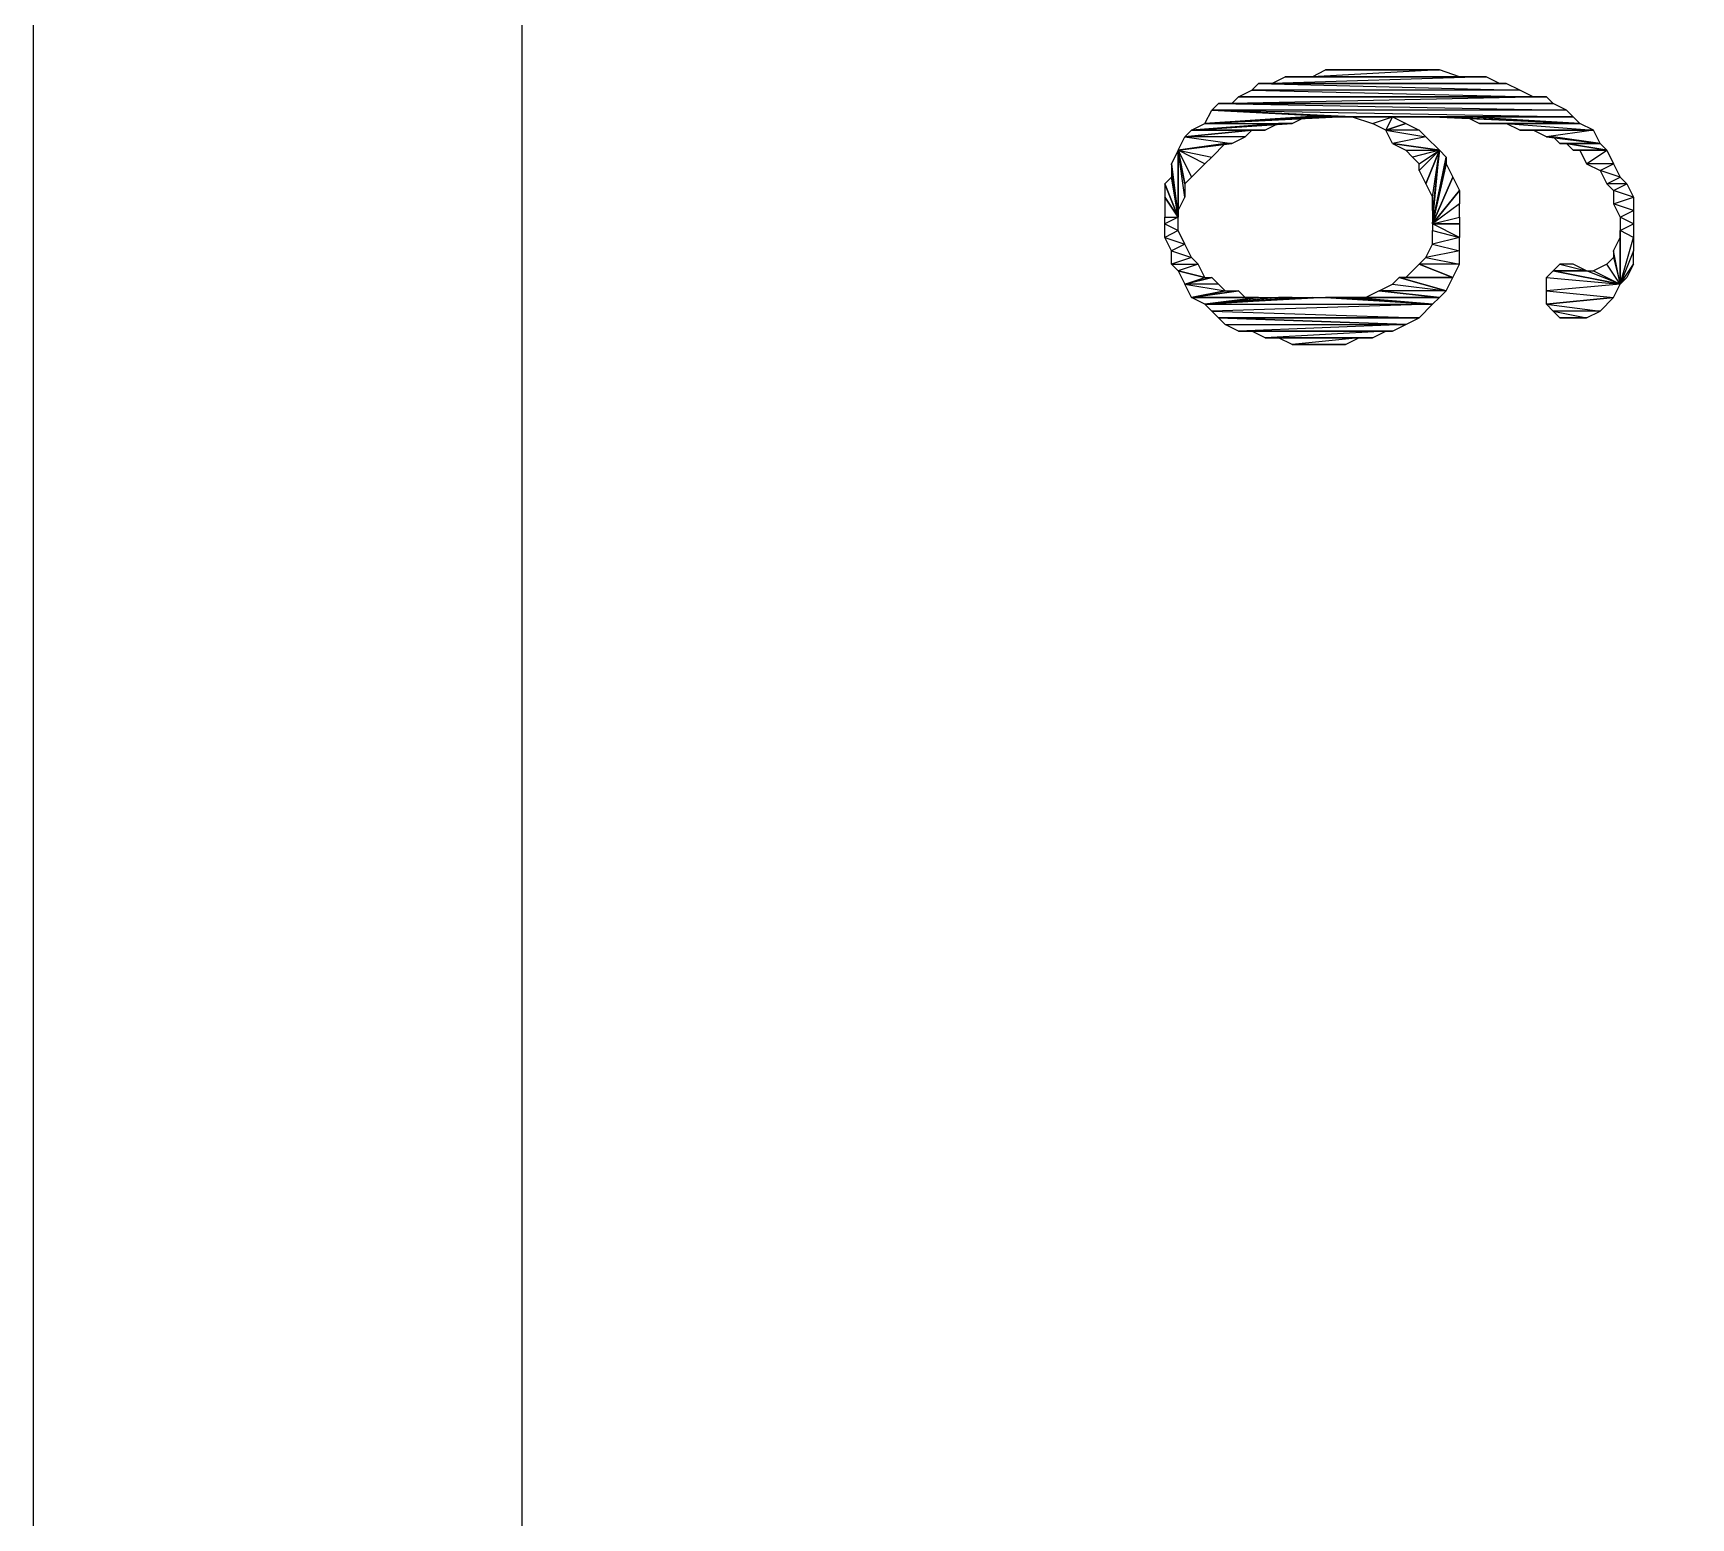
# Model space of a CAD drawing. Extents: x 0 to 7.8, y 0 to 11.
# Drawn here: x 0.113 to 0.731, y 0.554 to 1.109 of the extents above; entities that cross this region are included whole.
import ezdxf

# ---------------------------------------------------------------- set-up
doc = ezdxf.new("R2010")
doc.units = 0
doc.header["$MEASUREMENT"] = 0
doc.linetypes.add('AUSGEZOGEN', pattern=[0])
doc.layers.get('0').update_dxf_attribs({"linetype": 'AUSGEZOGEN'})

msp = doc.modelspace()

# ---------------------------------------------------------------- linework, layer by layer
for points in [[(7.775, 10.965), (0.1125, 10.965), (0.1125, 10.965), (0.1125, 0.125), (0.1125, 0.125), (7.775, 0.125), (7.775, 0.125), (7.775, 10.965)], [(6.8625, 10.7825), (0.295, 10.7825), (0.295, 10.7825), (0.295, 0.3075), (0.295, 0.3075), (7.5925, 0.3075)], [(0.295, 6.8775), (0.295, 0.3075)], [(2.3375, 0.3075), (2.3375, 6.8775), (2.3375, 6.8775), (0.295, 6.8775), (0.295, 6.8775), (0.295, 0.3075), (0.295, 0.3075), (2.3375, 0.3075)], [(0.57, 1.09), (0.6675, 1.0875), (0.6675, 1.0875), (0.5675, 1.0875), (0.57, 1.09)], [(0.66, 1.09), (0.6625, 1.09), (0.6625, 1.09), (0.57, 1.09), (0.66, 1.09)], [(0.6625, 1.09), (0.57, 1.09), (0.57, 1.09), (0.6675, 1.0875), (0.6625, 1.09)], [(0.575, 1.09), (0.66, 1.09), (0.66, 1.09), (0.57, 1.09), (0.575, 1.09), (0.575, 1.09)], [(0.58, 1.0925), (0.655, 1.0925), (0.655, 1.0925), (0.575, 1.09), (0.58, 1.0925)], [(0.655, 1.0925), (0.575, 1.09), (0.575, 1.09), (0.66, 1.09), (0.655, 1.0925)], [(0.585, 1.0925), (0.65, 1.0925), (0.65, 1.0925), (0.58, 1.0925), (0.585, 1.0925)], [(0.65, 1.0925), (0.58, 1.0925), (0.58, 1.0925), (0.655, 1.0925), (0.65, 1.0925)], [(0.59, 1.0925), (0.645, 1.0925), (0.645, 1.0925), (0.585, 1.0925), (0.59, 1.0925)], [(0.645, 1.0925), (0.585, 1.0925), (0.585, 1.0925), (0.65, 1.0925), (0.645, 1.0925)], [(0.595, 1.095), (0.6375, 1.095), (0.6375, 1.095), (0.59, 1.0925), (0.595, 1.095)], [(0.6375, 1.095), (0.59, 1.0925), (0.59, 1.0925), (0.645, 1.0925), (0.6375, 1.095)], [(0.6, 1.095), (0.6325, 1.095), (0.6325, 1.095), (0.595, 1.095), (0.6, 1.095)], [(0.6325, 1.095), (0.595, 1.095), (0.595, 1.095), (0.6375, 1.095), (0.6325, 1.095)], [(0.6075, 1.095), (0.6275, 1.095), (0.6275, 1.095), (0.6, 1.095), (0.6075, 1.095)], [(0.6275, 1.095), (0.6, 1.095), (0.6, 1.095), (0.6325, 1.095), (0.6275, 1.095)], [(0.6125, 1.095), (0.62, 1.095), (0.62, 1.095), (0.6075, 1.095), (0.6125, 1.095)], [(0.62, 1.095), (0.6075, 1.095), (0.6075, 1.095), (0.6275, 1.095), (0.62, 1.095)], [(0.615, 1.095), (0.6125, 1.095), (0.6125, 1.095), (0.62, 1.095), (0.615, 1.095)], [(0.5625, 1.085), (0.6775, 1.085), (0.6775, 1.085), (0.56, 1.0825), (0.5625, 1.085)], [(0.6775, 1.085), (0.56, 1.0825), (0.56, 1.0825), (0.68, 1.0825), (0.6775, 1.085)], [(0.5675, 1.0875), (0.6725, 1.085), (0.6725, 1.085), (0.5625, 1.085), (0.5675, 1.0875)], [(0.6725, 1.085), (0.5625, 1.085), (0.5625, 1.085), (0.6775, 1.085), (0.6725, 1.085)], [(0.6675, 1.0875), (0.5675, 1.0875), (0.5675, 1.0875), (0.6725, 1.085), (0.6675, 1.0875)], [(0.5525, 1.08), (0.6, 1.0775), (0.6, 1.0775), (0.55, 1.075), (0.5525, 1.08), (0.5525, 1.08)], [(0.5875, 1.0775), (0.55, 1.075), (0.55, 1.075), (0.5825, 1.075), (0.5875, 1.0775)], [(0.5925, 1.0775), (0.5875, 1.0775), (0.5875, 1.0775), (0.55, 1.075), (0.5925, 1.0775), (0.5925, 1.0775)], [(0.6, 1.0775), (0.5925, 1.0775), (0.5925, 1.0775), (0.55, 1.075), (0.6, 1.0775), (0.6, 1.0775)], [(0.555, 1.0825), (0.685, 1.08), (0.685, 1.08), (0.5525, 1.08), (0.555, 1.0825)], [(0.6875, 1.0775), (0.605, 1.0775), (0.605, 1.0775), (0.5525, 1.08), (0.6875, 1.0775)], [(0.605, 1.0775), (0.5525, 1.08), (0.5525, 1.08), (0.6, 1.0775), (0.605, 1.0775)], [(0.685, 1.08), (0.5525, 1.08), (0.5525, 1.08), (0.6875, 1.0775), (0.685, 1.08), (0.685, 1.08)], [(0.56, 1.0825), (0.68, 1.0825), (0.68, 1.0825), (0.555, 1.0825), (0.56, 1.0825)], [(0.68, 1.0825), (0.555, 1.0825), (0.555, 1.0825), (0.685, 1.08), (0.68, 1.0825)], [(0.605, 1.0775), (0.6125, 1.075), (0.6125, 1.075), (0.62, 1.0775), (0.605, 1.0775)], [(0.6875, 1.0775), (0.62, 1.0775), (0.62, 1.0775), (0.605, 1.0775), (0.6875, 1.0775)], [(0.62, 1.0775), (0.605, 1.0775), (0.605, 1.0775), (0.605, 1.0775), (0.62, 1.0775), (0.62, 1.0775)], [(0.6125, 1.075), (0.62, 1.0775), (0.62, 1.0775), (0.6175, 1.0725), (0.6125, 1.075), (0.6125, 1.075)], [(0.62, 1.0775), (0.625, 1.075), (0.625, 1.075), (0.6175, 1.0725), (0.62, 1.0775), (0.62, 1.0775)], [(0.6275, 1.0775), (0.6875, 1.0775), (0.6875, 1.0775), (0.62, 1.0775), (0.6275, 1.0775)], [(0.635, 1.0775), (0.6275, 1.0775), (0.6275, 1.0775), (0.6875, 1.0775), (0.635, 1.0775)], [(0.635, 1.0775), (0.64, 1.0775), (0.64, 1.0775), (0.69, 1.075), (0.635, 1.0775), (0.635, 1.0775)], [(0.6875, 1.0775), (0.635, 1.0775), (0.635, 1.0775), (0.69, 1.075), (0.6875, 1.0775), (0.6875, 1.0775)], [(0.69, 1.075), (0.6475, 1.0775), (0.6475, 1.0775), (0.64, 1.0775), (0.69, 1.075), (0.69, 1.075)], [(0.6525, 1.075), (0.69, 1.075), (0.69, 1.075), (0.6475, 1.0775), (0.6525, 1.075)], [(0.5675, 1.0725), (0.565, 1.07), (0.565, 1.07), (0.5425, 1.07), (0.5675, 1.0725), (0.5675, 1.0725)], [(0.545, 1.0725), (0.5675, 1.0725), (0.5675, 1.0725), (0.5425, 1.07), (0.545, 1.0725), (0.545, 1.0725)], [(0.5775, 1.075), (0.5725, 1.0725), (0.5725, 1.0725), (0.545, 1.0725), (0.5775, 1.075), (0.5775, 1.075)], [(0.5825, 1.075), (0.5775, 1.075), (0.5775, 1.075), (0.545, 1.0725), (0.5825, 1.075), (0.5825, 1.075)], [(0.55, 1.075), (0.5825, 1.075), (0.5825, 1.075), (0.545, 1.0725), (0.55, 1.075), (0.55, 1.075)], [(0.5725, 1.0725), (0.545, 1.0725), (0.545, 1.0725), (0.5675, 1.0725), (0.5725, 1.0725)], [(0.625, 1.075), (0.63, 1.0725), (0.63, 1.0725), (0.6175, 1.0725), (0.625, 1.075)], [(0.63, 1.0725), (0.6175, 1.0725), (0.6175, 1.0725), (0.6325, 1.07), (0.63, 1.0725)], [(0.6175, 1.0725), (0.6325, 1.07), (0.6325, 1.07), (0.62, 1.0675), (0.6175, 1.0725)], [(0.6525, 1.075), (0.6575, 1.075), (0.6575, 1.075), (0.69, 1.075), (0.6525, 1.075), (0.6525, 1.075)], [(0.6575, 1.075), (0.69, 1.075), (0.69, 1.075), (0.6625, 1.075), (0.6575, 1.075)], [(0.695, 1.0725), (0.6675, 1.0725), (0.6675, 1.0725), (0.6625, 1.075), (0.695, 1.0725), (0.695, 1.0725)], [(0.69, 1.075), (0.6625, 1.075), (0.6625, 1.075), (0.695, 1.0725), (0.69, 1.075), (0.69, 1.075)], [(0.6725, 1.0725), (0.695, 1.0725), (0.695, 1.0725), (0.6675, 1.0725), (0.6725, 1.0725)], [(0.6725, 1.0725), (0.695, 1.0725), (0.695, 1.0725), (0.6775, 1.07), (0.6725, 1.0725)], [(0.695, 1.0725), (0.6775, 1.07), (0.6775, 1.07), (0.6975, 1.0675), (0.695, 1.0725), (0.695, 1.0725)], [(0.54, 1.065), (0.5375, 1.06), (0.5375, 1.06), (0.54, 1.04), (0.54, 1.065), (0.54, 1.065)], [(0.5425, 1.07), (0.56, 1.0675), (0.56, 1.0675), (0.54, 1.065), (0.5425, 1.07), (0.5425, 1.07)], [(0.5575, 1.0675), (0.54, 1.065), (0.54, 1.065), (0.5525, 1.0625), (0.5575, 1.0675), (0.5575, 1.0675)], [(0.56, 1.0675), (0.5575, 1.0675), (0.5575, 1.0675), (0.54, 1.065), (0.56, 1.0675), (0.56, 1.0675)], [(0.5525, 1.0625), (0.55, 1.06), (0.55, 1.06), (0.54, 1.065), (0.5525, 1.0625)], [(0.55, 1.06), (0.54, 1.065), (0.54, 1.065), (0.545, 1.055), (0.55, 1.06)], [(0.54, 1.065), (0.545, 1.055), (0.545, 1.055), (0.5425, 1.0525), (0.54, 1.065), (0.54, 1.065)], [(0.5425, 1.0525), (0.5425, 1.0475), (0.5425, 1.0475), (0.54, 1.065), (0.5425, 1.0525)], [(0.5425, 1.0475), (0.54, 1.065), (0.54, 1.065), (0.54, 1.0425), (0.5425, 1.0475)], [(0.54, 1.065), (0.54, 1.0425), (0.54, 1.0425), (0.54, 1.04), (0.54, 1.065), (0.54, 1.065)], [(0.565, 1.07), (0.5425, 1.07), (0.5425, 1.07), (0.56, 1.0675), (0.565, 1.07)], [(0.6325, 1.07), (0.62, 1.0675), (0.62, 1.0675), (0.6375, 1.065), (0.6325, 1.07), (0.6325, 1.07)], [(0.62, 1.0675), (0.625, 1.065), (0.625, 1.065), (0.6375, 1.065), (0.62, 1.0675)], [(0.625, 1.065), (0.6375, 1.065), (0.6375, 1.065), (0.6275, 1.0625), (0.625, 1.065), (0.625, 1.065)], [(0.6275, 1.0625), (0.63, 1.06), (0.63, 1.06), (0.6375, 1.065), (0.6275, 1.0625)], [(0.63, 1.06), (0.6375, 1.065), (0.6375, 1.065), (0.63, 1.0575), (0.63, 1.06)], [(0.6375, 1.065), (0.63, 1.0575), (0.63, 1.0575), (0.6325, 1.0525), (0.6375, 1.065), (0.6375, 1.065)], [(0.6325, 1.0525), (0.635, 1.0475), (0.635, 1.0475), (0.6375, 1.065), (0.6325, 1.0525)], [(0.635, 1.0475), (0.6375, 1.065), (0.6375, 1.065), (0.635, 1.0425), (0.635, 1.0475)], [(0.6375, 1.065), (0.635, 1.0425), (0.635, 1.0425), (0.635, 1.0375), (0.6375, 1.065), (0.6375, 1.065)], [(0.6375, 1.065), (0.64, 1.0625), (0.64, 1.0625), (0.635, 1.0375), (0.6375, 1.065), (0.6375, 1.065)], [(0.6975, 1.0675), (0.68, 1.07), (0.68, 1.07), (0.6775, 1.07), (0.6975, 1.0675), (0.6975, 1.0675)], [(0.6825, 1.0675), (0.6975, 1.0675), (0.6975, 1.0675), (0.68, 1.07), (0.6825, 1.0675)], [(0.6825, 1.0675), (0.6975, 1.0675), (0.6975, 1.0675), (0.685, 1.0675), (0.6825, 1.0675)], [(0.685, 1.0675), (0.6875, 1.065), (0.6875, 1.065), (0.7, 1.065), (0.685, 1.0675), (0.685, 1.0675)], [(0.6975, 1.0675), (0.685, 1.0675), (0.685, 1.0675), (0.7, 1.065), (0.6975, 1.0675), (0.6975, 1.0675)], [(0.6875, 1.065), (0.69, 1.065), (0.69, 1.065), (0.7, 1.065), (0.6875, 1.065), (0.6875, 1.065)], [(0.6925, 1.06), (0.7, 1.065), (0.7, 1.065), (0.69, 1.065), (0.6925, 1.06), (0.6925, 1.06)], [(0.7025, 1.06), (0.6925, 1.06), (0.6925, 1.06), (0.7, 1.065), (0.7025, 1.06)], [(0.5375, 1.06), (0.5375, 1.055), (0.5375, 1.055), (0.54, 1.04), (0.5375, 1.06), (0.5375, 1.06)], [(0.64, 1.0625), (0.64, 1.06), (0.64, 1.06), (0.635, 1.0375), (0.64, 1.0625), (0.64, 1.0625)], [(0.64, 1.06), (0.6425, 1.055), (0.6425, 1.055), (0.635, 1.0375), (0.64, 1.06), (0.64, 1.06)], [(0.6975, 1.0575), (0.7025, 1.06), (0.7025, 1.06), (0.6925, 1.06), (0.6975, 1.0575)], [(0.705, 1.055), (0.6975, 1.0575), (0.6975, 1.0575), (0.7025, 1.06), (0.705, 1.055)], [(0.5375, 1.055), (0.535, 1.0525), (0.535, 1.0525), (0.54, 1.04), (0.5375, 1.055), (0.5375, 1.055)], [(0.535, 1.0525), (0.535, 1.0475), (0.535, 1.0475), (0.54, 1.04), (0.535, 1.0525), (0.535, 1.0525)], [(0.6425, 1.055), (0.645, 1.05), (0.645, 1.05), (0.635, 1.0375), (0.6425, 1.055), (0.6425, 1.055)], [(0.7, 1.0525), (0.705, 1.055), (0.705, 1.055), (0.6975, 1.0575), (0.7, 1.0525)], [(0.7075, 1.0525), (0.7, 1.0525), (0.7, 1.0525), (0.705, 1.055), (0.7075, 1.0525)], [(0.7025, 1.05), (0.7075, 1.0525), (0.7075, 1.0525), (0.7, 1.0525), (0.7025, 1.05)], [(0.71, 1.0475), (0.7025, 1.05), (0.7025, 1.05), (0.7075, 1.0525), (0.71, 1.0475)], [(0.535, 1.0475), (0.535, 1.04), (0.535, 1.04), (0.54, 1.04), (0.535, 1.0475), (0.535, 1.0475)], [(0.645, 1.05), (0.645, 1.045), (0.645, 1.045), (0.635, 1.0375), (0.645, 1.05), (0.645, 1.05)], [(0.7025, 1.045), (0.71, 1.0475), (0.71, 1.0475), (0.7025, 1.05), (0.7025, 1.045)], [(0.71, 1.0425), (0.7025, 1.045), (0.7025, 1.045), (0.71, 1.0475), (0.71, 1.0425)], [(0.535, 1.04), (0.54, 1.04), (0.54, 1.04), (0.535, 1.0375), (0.535, 1.04)], [(0.54, 1.04), (0.535, 1.0375), (0.535, 1.0375), (0.54, 1.035), (0.54, 1.04), (0.54, 1.04)], [(0.635, 1.0375), (0.645, 1.04), (0.645, 1.04), (0.645, 1.045), (0.635, 1.0375), (0.635, 1.0375)], [(0.645, 1.0375), (0.635, 1.0375), (0.635, 1.0375), (0.645, 1.04), (0.645, 1.0375)], [(0.705, 1.04), (0.71, 1.0425), (0.71, 1.0425), (0.7025, 1.045), (0.705, 1.04)], [(0.71, 1.0375), (0.705, 1.04), (0.705, 1.04), (0.71, 1.0425), (0.71, 1.0375)], [(0.705, 1.035), (0.71, 1.0375), (0.71, 1.0375), (0.705, 1.04), (0.705, 1.035)], [(0.535, 1.0375), (0.54, 1.035), (0.54, 1.035), (0.535, 1.0325), (0.535, 1.0375)], [(0.54, 1.035), (0.535, 1.0325), (0.535, 1.0325), (0.5425, 1.03), (0.54, 1.035), (0.54, 1.035)], [(0.635, 1.035), (0.645, 1.0325), (0.645, 1.0325), (0.635, 1.0375), (0.635, 1.035)], [(0.645, 1.0325), (0.635, 1.0375), (0.635, 1.0375), (0.645, 1.0375), (0.645, 1.0325), (0.645, 1.0325)], [(0.635, 1.035), (0.645, 1.0325), (0.645, 1.0325), (0.635, 1.03), (0.635, 1.035), (0.635, 1.035)], [(0.71, 1.0325), (0.705, 1.035), (0.705, 1.035), (0.71, 1.0375), (0.71, 1.0325)], [(0.705, 1.035), (0.705, 1.0325), (0.705, 1.0325), (0.705, 1.015), (0.705, 1.035), (0.705, 1.035)], [(0.705, 1.015), (0.71, 1.0325), (0.71, 1.0325), (0.705, 1.035), (0.705, 1.015)], [(0.535, 1.0325), (0.5425, 1.03), (0.5425, 1.03), (0.5375, 1.0275), (0.535, 1.0325), (0.535, 1.0325)], [(0.5425, 1.03), (0.5375, 1.0275), (0.5375, 1.0275), (0.545, 1.025), (0.5425, 1.03), (0.5425, 1.03)], [(0.5375, 1.0275), (0.545, 1.025), (0.545, 1.025), (0.5375, 1.0225), (0.5375, 1.0275), (0.5375, 1.0275)], [(0.635, 1.03), (0.645, 1.0275), (0.645, 1.0275), (0.6325, 1.025), (0.635, 1.03), (0.635, 1.03)], [(0.645, 1.0275), (0.6325, 1.025), (0.6325, 1.025), (0.645, 1.0225), (0.645, 1.0275), (0.645, 1.0275)], [(0.645, 1.0325), (0.635, 1.03), (0.635, 1.03), (0.645, 1.0275), (0.645, 1.0325), (0.645, 1.0325)], [(0.705, 1.015), (0.7025, 1.0275), (0.7025, 1.0275), (0.705, 1.0325), (0.705, 1.015), (0.705, 1.015)], [(0.7025, 1.025), (0.705, 1.015), (0.705, 1.015), (0.7025, 1.0275), (0.7025, 1.025)], [(0.71, 1.0275), (0.705, 1.015), (0.705, 1.015), (0.71, 1.0325), (0.71, 1.0275)], [(0.705, 1.015), (0.71, 1.0225), (0.71, 1.0225), (0.71, 1.0275), (0.705, 1.015), (0.705, 1.015)], [(0.545, 1.025), (0.5375, 1.0225), (0.5375, 1.0225), (0.5475, 1.0225), (0.545, 1.025), (0.545, 1.025)], [(0.5375, 1.0225), (0.5475, 1.0225), (0.5475, 1.0225), (0.54, 1.02), (0.5375, 1.0225), (0.5375, 1.0225)], [(0.5475, 1.0225), (0.54, 1.02), (0.54, 1.02), (0.55, 1.0175), (0.5475, 1.0225), (0.5475, 1.0225)], [(0.63, 1.0225), (0.625, 1.0175), (0.625, 1.0175), (0.6425, 1.0175), (0.63, 1.0225), (0.63, 1.0225)], [(0.6325, 1.025), (0.645, 1.0225), (0.645, 1.0225), (0.63, 1.0225), (0.6325, 1.025), (0.6325, 1.025)], [(0.645, 1.0225), (0.63, 1.0225), (0.63, 1.0225), (0.6425, 1.0175), (0.645, 1.0225), (0.645, 1.0225)], [(0.6825, 1.0225), (0.6925, 1.02), (0.6925, 1.02), (0.68, 1.02), (0.6825, 1.0225)], [(0.6875, 1.0225), (0.6825, 1.0225), (0.6825, 1.0225), (0.6925, 1.02), (0.6875, 1.0225)], [(0.695, 1.02), (0.705, 1.015), (0.705, 1.015), (0.7, 1.0225), (0.695, 1.02)], [(0.705, 1.015), (0.7, 1.0225), (0.7, 1.0225), (0.7025, 1.025), (0.705, 1.015), (0.705, 1.015)], [(0.7075, 1.0175), (0.705, 1.015), (0.705, 1.015), (0.71, 1.0225), (0.7075, 1.0175)], [(0.5425, 1.015), (0.55, 1.0175), (0.55, 1.0175), (0.54, 1.02), (0.5425, 1.015), (0.5425, 1.015)], [(0.5525, 1.0175), (0.555, 1.015), (0.555, 1.015), (0.5425, 1.015), (0.5525, 1.0175), (0.5525, 1.0175)], [(0.5525, 1.0175), (0.5425, 1.015), (0.5425, 1.015), (0.55, 1.0175), (0.5525, 1.0175)], [(0.555, 1.015), (0.5425, 1.015), (0.5425, 1.015), (0.5575, 1.0125), (0.555, 1.015)], [(0.5425, 1.015), (0.5575, 1.0125), (0.5575, 1.0125), (0.545, 1.01), (0.5425, 1.015), (0.5425, 1.015)], [(0.62, 1.015), (0.64, 1.0125), (0.64, 1.0125), (0.615, 1.0125), (0.62, 1.015), (0.62, 1.015)], [(0.6225, 1.0175), (0.62, 1.015), (0.62, 1.015), (0.64, 1.0125), (0.6225, 1.0175), (0.6225, 1.0175)], [(0.625, 1.0175), (0.6425, 1.0175), (0.6425, 1.0175), (0.6225, 1.0175), (0.625, 1.0175)], [(0.6425, 1.0175), (0.6225, 1.0175), (0.6225, 1.0175), (0.64, 1.0125), (0.6425, 1.0175), (0.6425, 1.0175)], [(0.68, 1.02), (0.6775, 1.0175), (0.6775, 1.0175), (0.705, 1.015), (0.68, 1.02)], [(0.6775, 1.0175), (0.705, 1.015), (0.705, 1.015), (0.6775, 1.0125), (0.6775, 1.0175)], [(0.705, 1.015), (0.6775, 1.0125), (0.6775, 1.0125), (0.7025, 1.01), (0.705, 1.015)], [(0.68, 1.02), (0.705, 1.015), (0.705, 1.015), (0.6925, 1.02), (0.68, 1.02)], [(0.6925, 1.02), (0.68, 1.02), (0.68, 1.02), (0.6925, 1.02), (0.6925, 1.02), (0.6925, 1.02)], [(0.705, 1.015), (0.6925, 1.02), (0.6925, 1.02), (0.695, 1.02), (0.705, 1.015), (0.705, 1.015)], [(0.5625, 1.0125), (0.565, 1.01), (0.565, 1.01), (0.545, 1.01), (0.5625, 1.0125), (0.5625, 1.0125)], [(0.5575, 1.0125), (0.5625, 1.0125), (0.5625, 1.0125), (0.545, 1.01), (0.5575, 1.0125), (0.5575, 1.0125)], [(0.565, 1.01), (0.545, 1.01), (0.545, 1.01), (0.57, 1.01), (0.565, 1.01)], [(0.545, 1.01), (0.57, 1.01), (0.57, 1.01), (0.55, 1.0075), (0.545, 1.01), (0.545, 1.01)], [(0.59, 1.01), (0.595, 1.01), (0.595, 1.01), (0.55, 1.0075), (0.59, 1.01)], [(0.595, 1.01), (0.55, 1.0075), (0.55, 1.0075), (0.635, 1.0075), (0.595, 1.01)], [(0.59, 1.01), (0.55, 1.0075), (0.55, 1.0075), (0.5825, 1.01), (0.59, 1.01)], [(0.55, 1.0075), (0.5825, 1.01), (0.5825, 1.01), (0.5775, 1.01), (0.55, 1.0075), (0.55, 1.0075)], [(0.57, 1.01), (0.5775, 1.01), (0.5775, 1.01), (0.55, 1.0075), (0.57, 1.01), (0.57, 1.01)], [(0.6, 1.01), (0.595, 1.01), (0.595, 1.01), (0.635, 1.0075), (0.6, 1.01), (0.6, 1.01)], [(0.6, 1.01), (0.635, 1.0075), (0.635, 1.0075), (0.605, 1.01), (0.6, 1.01)], [(0.635, 1.0075), (0.605, 1.01), (0.605, 1.01), (0.6375, 1.01), (0.635, 1.0075), (0.635, 1.0075)], [(0.61, 1.01), (0.6375, 1.01), (0.6375, 1.01), (0.605, 1.01), (0.61, 1.01), (0.61, 1.01)], [(0.615, 1.0125), (0.61, 1.01), (0.61, 1.01), (0.6375, 1.01), (0.615, 1.0125), (0.615, 1.0125)], [(0.64, 1.0125), (0.615, 1.0125), (0.615, 1.0125), (0.6375, 1.01), (0.64, 1.0125), (0.64, 1.0125)], [(0.6775, 1.0125), (0.7025, 1.01), (0.7025, 1.01), (0.6775, 1.0075), (0.6775, 1.0125), (0.6775, 1.0125)], [(0.7025, 1.01), (0.7025, 1.01), (0.7025, 1.01), (0.6775, 1.0075), (0.7025, 1.01)], [(0.7025, 1.01), (0.6775, 1.0075), (0.6775, 1.0075), (0.6975, 1.005), (0.7025, 1.01)], [(0.55, 1.0075), (0.635, 1.0075), (0.635, 1.0075), (0.5525, 1.005), (0.55, 1.0075)], [(0.635, 1.0075), (0.5525, 1.005), (0.5525, 1.005), (0.63, 1.0025), (0.635, 1.0075)], [(0.5525, 1.005), (0.63, 1.0025), (0.63, 1.0025), (0.555, 1.0025), (0.5525, 1.005), (0.5525, 1.005)], [(0.6775, 1.0075), (0.6975, 1.005), (0.6975, 1.005), (0.68, 1.005), (0.6775, 1.0075)], [(0.6975, 1.005), (0.68, 1.005), (0.68, 1.005), (0.6925, 1.0025), (0.6975, 1.005)], [(0.68, 1.005), (0.6925, 1.0025), (0.6925, 1.0025), (0.6825, 1.0025), (0.68, 1.005)], [(0.555, 1.0025), (0.5575, 1), (0.5575, 1), (0.625, 1), (0.555, 1.0025)], [(0.63, 1.0025), (0.63, 1.0025), (0.63, 1.0025), (0.555, 1.0025), (0.63, 1.0025)], [(0.63, 1.0025), (0.555, 1.0025), (0.555, 1.0025), (0.625, 1), (0.63, 1.0025), (0.63, 1.0025)], [(0.5575, 1), (0.625, 1), (0.625, 1), (0.5625, 0.9975), (0.5575, 1)], [(0.625, 1), (0.5625, 0.9975), (0.5625, 0.9975), (0.62, 0.9975), (0.625, 1)], [(0.5625, 0.9975), (0.62, 0.9975), (0.62, 0.9975), (0.5675, 0.9975), (0.5625, 0.9975)], [(0.62, 0.9975), (0.5675, 0.9975), (0.5675, 0.9975), (0.6175, 0.9975), (0.62, 0.9975)], [(0.5675, 0.9975), (0.6175, 0.9975), (0.6175, 0.9975), (0.5725, 0.995), (0.5675, 0.9975)], [(0.6175, 0.9975), (0.5725, 0.995), (0.5725, 0.995), (0.6125, 0.995), (0.6175, 0.9975)], [(0.6925, 1.0025), (0.6825, 1.0025), (0.6825, 1.0025), (0.69, 1.0025), (0.6925, 1.0025)], [(0.6825, 1.0025), (0.69, 1.0025), (0.69, 1.0025), (0.6875, 1.0025), (0.6825, 1.0025), (0.6825, 1.0025)], [(0.5725, 0.995), (0.6125, 0.995), (0.6125, 0.995), (0.5775, 0.995), (0.5725, 0.995)], [(0.6125, 0.995), (0.5775, 0.995), (0.5775, 0.995), (0.6075, 0.995), (0.6125, 0.995)], [(0.5775, 0.995), (0.6075, 0.995), (0.6075, 0.995), (0.5825, 0.9925), (0.5775, 0.995)], [(0.6075, 0.995), (0.5825, 0.9925), (0.5825, 0.9925), (0.6025, 0.9925), (0.6075, 0.995)], [(0.5825, 0.9925), (0.6025, 0.9925), (0.6025, 0.9925), (0.5875, 0.9925), (0.5825, 0.9925)], [(0.6025, 0.9925), (0.5875, 0.9925), (0.5875, 0.9925), (0.5975, 0.9925), (0.6025, 0.9925)], [(0.5875, 0.9925), (0.5975, 0.9925), (0.5975, 0.9925), (0.595, 0.9925), (0.5875, 0.9925), (0.5875, 0.9925)]]:
    msp.add_lwpolyline(points)

doc.saveas('drawing.dxf')
